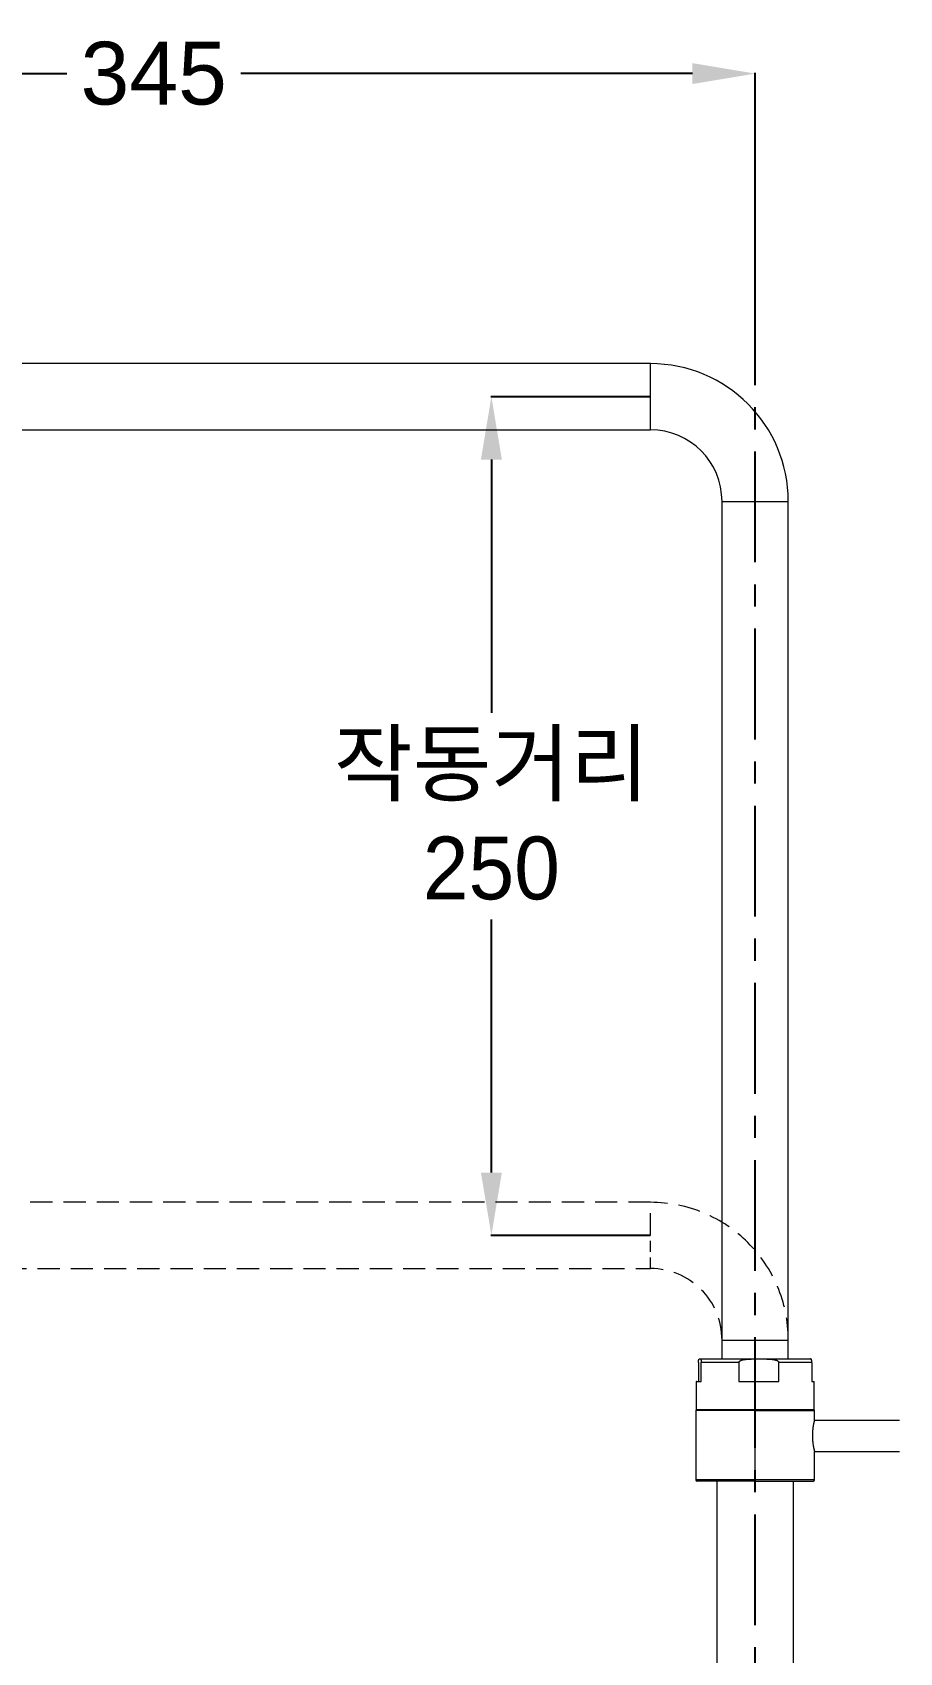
# Model space of a CAD drawing. Header units: millimetres. Extents: x 11618 to 13994, y -5897 to -2537.
# Drawn here: x 13266.2 to 13514.8, y -3859.3 to -3394.7 of the extents above; entities that cross this region are included whole.
import ezdxf

# ---------------------------------------------------------------- set-up
doc = ezdxf.new("R2010")
doc.units = ezdxf.units.MM
for name, pattern in [('CENTERX2', [101.6, 63.5, -12.7, 12.7, -12.7]), ('HIDDEN', [9.525, 6.35, -3.175]), ('HIDDEN2', [4.7625, 3.175, -1.5875])]:
    doc.linetypes.add(name, pattern=pattern)
doc.layers.add('CENTER', color=1, linetype='CENTERX2')
doc.layers.add('DIM', color=3, linetype='Continuous', lineweight=13)
doc.layers.add('HIDDEN', color=252, linetype='HIDDEN2', lineweight=13)
doc.styles.get("Standard").update_dxf_attribs({"font": 'arial.ttf'})
doc.dimstyles.get("Standard").update_dxf_attribs({"dimtxt": 0.18, "dimasz": 0.18, "dimexe": 0.18, "dimexo": 0.0625, "dimgap": 0.09, "dimtad": 0, "dimtih": 1, "dimtoh": 1, "dimdec": 1, "dimdsep": 46, "dimtxsty": 'Standard', "dimcen": 0.09, "dimadec": 0, "dimazin": 0, "dimtfac": 1, "dimtdec": 1, "dimtofl": 0, "dimtmove": 0, "dimatfit": 3, "dimfxl": 1, "dimtolj": 1, "dimtzin": 0, "dimarcsym": 0})

# ---------------------------------------------------------------- blocks, each defined once
blk = doc.blocks.new('*D4')
at = {"layer": 'Defpoints', "color": 0, "transparency": 16777216}
for p in [(13397.77, -3499.21), (13443.39, -3499.21), (13443.39, -3739.71)]:
    blk.add_point(p, dxfattribs=at)
at = {"layer": 'DIM', "color": 0, "lineweight": -2, "transparency": 16777216}
for p, q in [((13443.33, -3499.21), (13397.59, -3499.21)), ((13397.77, -3517.21), (13397.77, -3589.82)), ((13397.77, -3721.71), (13397.77, -3649.1)), ((13443.33, -3739.71), (13397.59, -3739.71))]:
    blk.add_line(p, q, dxfattribs=at)
at = {"layer": 'DIM', "color": 0, "transparency": 16777216}
for points in [[(13394.77, -3517.21), (13400.77, -3517.21), (13397.77, -3499.21)], [(13394.77, -3721.71), (13400.77, -3721.71), (13397.77, -3739.71)]]:
    blk.add_solid(points, dxfattribs=at)
at = {"layer": 'DIM', "color": 3, "transparency": 16777216, "insert": (13397.77, -3619.46), "char_height": 18, "attachment_point": 5}
blk.add_mtext('\\A1;{\\fGulim|b0|i0|c129|p50;작동거리\\P250}', dxfattribs=at)
blk = doc.blocks.new('*D54')
at = {"layer": 'Defpoints', "color": 0, "transparency": 16777216}
for p in [(13128.55, -3406.54), (13128.55, -3469.4), (13473.39, -3469.4)]:
    blk.add_point(p, dxfattribs=at)
at = {"layer": 'DIM', "color": 0, "lineweight": -2, "transparency": 16777216}
for p, q in [((13128.55, -3469.34), (13128.55, -3406.36)), ((13146.55, -3406.54), (13276.03, -3406.54)), ((13455.39, -3406.54), (13325.92, -3406.54)), ((13473.39, -3469.34), (13473.39, -3406.36))]:
    blk.add_line(p, q, dxfattribs=at)
at = {"layer": 'DIM', "color": 0, "transparency": 16777216}
for points in [[(13146.55, -3403.54), (13146.55, -3409.54), (13128.55, -3406.54)], [(13455.39, -3403.54), (13455.39, -3409.54), (13473.39, -3406.54)]]:
    blk.add_solid(points, dxfattribs=at)
at = {"layer": 'DIM', "color": 0, "transparency": 16777216, "insert": (13300.97, -3406.54), "char_height": 18, "attachment_point": 5}
blk.add_mtext('\\A1;345', dxfattribs=at)

msp = doc.modelspace()

# ---------------------------------------------------------------- linework, layer by layer
at = {"linetype": 'Continuous', "lineweight": 13, "extrusion": (-1, -2.22045e-16, 0)}
for p, q in [((13443.39, -3489.71), (13153.39, -3489.71)), ((13443.39, -3499.21), (13443.39, -3489.71)), ((13443.39, -3508.71), (13443.39, -3499.21)), ((13463.89, -3529.21), (13482.89, -3529.21)), ((13463.89, -3769.71), (13482.89, -3769.71)), ((13468.75, -3776.14), (13457.91, -3776.14)), ((13489.64, -3776.14), (13480.17, -3776.14)), ((13456.53, -3789.64), (13456.53, -3781.64)), ((13473.39, -3789.94), (13456.39, -3789.94)), ((13473.39, -3789.94), (13473.39, -3789.64)), ((13473.39, -3809.84), (13473.39, -3789.94)), ((13473.39, -3789.94), (13490.39, -3789.94)), ((13473.39, -3809.84), (13456.39, -3809.84)), ((13490.39, -3809.84), (13473.39, -3809.84)), ((13473.39, -3810.14), (13473.39, -3809.84))]:
    msp.add_line(p, q, dxfattribs=at)
at = {"linetype": 'Continuous', "lineweight": 18, "extrusion": (-1, -2.22045e-16, 0)}
for p, q in [((13153.39, -3508.71), (13443.39, -3508.71)), ((13463.89, -3775.14), (13463.89, -3529.21)), ((13482.89, -3769.71), (13482.89, -3529.21)), ((13482.89, -3775.14), (13482.89, -3769.71)), ((13457.14, -3776.14), (13457.14, -3781.64)), ((13457.53, -3775.14), (13457.49, -3775.14)), ((13457.53, -3775.14), (13474.46, -3775.14)), ((13457.91, -3781.64), (13457.91, -3776.14)), ((13468.75, -3776.14), (13468.75, -3781.64)), ((13474.46, -3775.14), (13489.29, -3775.14)), ((13480.17, -3781.64), (13480.17, -3776.14)), ((13489.64, -3776.14), (13489.64, -3781.64)), ((13456.53, -3781.64), (13456.49, -3781.64)), ((13456.49, -3781.64), (13456.49, -3789.64)), ((13456.53, -3781.64), (13457.91, -3781.64)), ((13468.75, -3781.64), (13480.17, -3781.64)), ((13489.64, -3781.64), (13490.29, -3781.64)), ((13490.29, -3789.64), (13490.29, -3781.64)), ((13456.39, -3789.94), (13456.39, -3809.84)), ((13456.53, -3789.64), (13456.49, -3789.64)), ((13456.53, -3789.64), (13490.29, -3789.64)), ((13490.39, -3792.64), (13490.39, -3789.94)), ((13490.39, -3792.64), (13514.79, -3792.64)), ((13490.39, -3801.64), (13514.79, -3801.64)), ((13490.39, -3809.84), (13490.39, -3801.64)), ((13473.39, -3810.14), (13456.69, -3810.14)), ((13462.39, -3810.15), (13462.39, -4013.49)), ((13473.39, -3810.14), (13490.09, -3810.14)), ((13484.39, -4090.48), (13484.39, -3810.15))]:
    msp.add_line(p, q, dxfattribs=at)
at = {"linetype": 'Continuous', "lineweight": 18}
for centre, radius, start, end in [((13443.39, -3529.21), 39.5, 0, 90), ((13443.39, -3529.21), 20.5, 0, 90), ((13456.69, -3789.94), 0.3, 90, 180), ((13490.09, -3789.94), 0.3, 0, 90), ((13456.69, -3809.84), 0.3, 180, 270), ((13490.09, -3809.84), 0.3, 270, 0)]:
    msp.add_arc(centre, radius, start, end, dxfattribs=at)
for points, knots in [([(13457.14, -3776.14), (13457.14, -3776.11), (13457.14, -3776.08), (13457.14, -3776.04), (13457.14, -3776.03), (13457.15, -3776.01), (13457.15, -3776.01), (13457.15, -3775.98), (13457.15, -3775.97), (13457.15, -3775.93), (13457.15, -3775.9), (13457.15, -3775.85), (13457.15, -3775.83), (13457.16, -3775.79), (13457.16, -3775.77), (13457.16, -3775.74), (13457.16, -3775.73), (13457.16, -3775.71), (13457.16, -3775.7), (13457.17, -3775.66), (13457.17, -3775.63), (13457.18, -3775.57), (13457.18, -3775.55), (13457.19, -3775.5), (13457.2, -3775.48), (13457.2, -3775.44), (13457.21, -3775.42), (13457.22, -3775.39), (13457.22, -3775.38), (13457.23, -3775.34), (13457.24, -3775.31), (13457.26, -3775.27), (13457.27, -3775.26), (13457.28, -3775.23), (13457.29, -3775.22), (13457.31, -3775.2), (13457.32, -3775.19), (13457.33, -3775.17), (13457.34, -3775.17), (13457.36, -3775.16), (13457.37, -3775.16), (13457.39, -3775.15), (13457.41, -3775.14), (13457.44, -3775.14), (13457.48, -3775.14), (13457.51, -3775.14), (13457.53, -3775.14)], [0, 0, 0, 0, 0.015625, 0.015625, 0.019531, 0.019531, 0.023438, 0.023438, 0.03125, 0.03125, 0.046875, 0.046875, 0.0625, 0.0625, 0.078125, 0.078125, 0.085938, 0.085938, 0.09375, 0.09375, 0.125, 0.125, 0.15625, 0.15625, 0.1875, 0.1875, 0.21875, 0.21875, 0.25, 0.25, 0.3125, 0.3125, 0.375, 0.375, 0.4375, 0.4375, 0.5, 0.5, 0.5625, 0.5625, 0.625, 0.625, 0.75, 0.75, 0.875, 1, 1, 1, 1]), ([(13457.53, -3775.14), (13457.55, -3775.14), (13457.58, -3775.14), (13457.61, -3775.14), (13457.65, -3775.14), (13457.66, -3775.15), (13457.7, -3775.16), (13457.71, -3775.17), (13457.74, -3775.19), (13457.75, -3775.2), (13457.77, -3775.22), (13457.77, -3775.23), (13457.79, -3775.25), (13457.79, -3775.26), (13457.8, -3775.28), (13457.8, -3775.28), (13457.82, -3775.31), (13457.82, -3775.34), (13457.84, -3775.38), (13457.84, -3775.39), (13457.85, -3775.43), (13457.85, -3775.44), (13457.86, -3775.48), (13457.86, -3775.5), (13457.87, -3775.55), (13457.88, -3775.57), (13457.88, -3775.63), (13457.89, -3775.66), (13457.89, -3775.71), (13457.9, -3775.73), (13457.9, -3775.77), (13457.9, -3775.79), (13457.9, -3775.83), (13457.9, -3775.86), (13457.91, -3775.89), (13457.91, -3775.9), (13457.91, -3775.93), (13457.91, -3775.96), (13457.91, -3775.99), (13457.91, -3776.02), (13457.91, -3776.03), (13457.91, -3776.08), (13457.91, -3776.11), (13457.91, -3776.14)], [0, 0, 0, 0, 0.125, 0.25, 0.25, 0.375, 0.375, 0.5, 0.5, 0.5625, 0.5625, 0.625, 0.625, 0.65625, 0.65625, 0.6875, 0.6875, 0.75, 0.75, 0.78125, 0.78125, 0.8125, 0.8125, 0.84375, 0.84375, 0.875, 0.875, 0.90625, 0.90625, 0.921875, 0.921875, 0.9375, 0.9375, 0.953125, 0.953125, 0.960938, 0.960938, 0.96875, 0.976563, 0.976563, 0.984375, 0.984375, 1, 1, 1, 1]), ([(13468.75, -3776.14), (13468.75, -3776.11), (13468.75, -3776.08), (13468.76, -3776.04), (13468.76, -3776.03), (13468.77, -3776.01), (13468.77, -3776.01), (13468.78, -3775.98), (13468.79, -3775.97), (13468.81, -3775.93), (13468.83, -3775.9), (13468.87, -3775.85), (13468.89, -3775.83), (13468.94, -3775.79), (13468.96, -3775.77), (13469, -3775.74), (13469.01, -3775.73), (13469.04, -3775.71), (13469.05, -3775.7), (13469.12, -3775.66), (13469.18, -3775.63), (13469.29, -3775.57), (13469.35, -3775.55), (13469.47, -3775.5), (13469.53, -3775.48), (13469.65, -3775.44), (13469.71, -3775.42), (13469.83, -3775.39), (13469.89, -3775.38), (13470.08, -3775.34), (13470.2, -3775.31), (13470.45, -3775.27), (13470.57, -3775.26), (13470.82, -3775.23), (13470.94, -3775.22), (13471.19, -3775.2), (13471.32, -3775.19), (13471.57, -3775.17), (13471.69, -3775.17), (13471.95, -3775.16), (13472.07, -3775.16), (13472.45, -3775.15), (13472.7, -3775.14), (13473.2, -3775.14), (13473.71, -3775.14), (13474.21, -3775.14), (13474.46, -3775.14)], [0, 0, 0, 0, 0.015625, 0.015625, 0.019531, 0.019531, 0.023437, 0.023437, 0.03125, 0.03125, 0.046875, 0.046875, 0.0625, 0.0625, 0.078125, 0.078125, 0.085938, 0.085938, 0.09375, 0.09375, 0.125, 0.125, 0.15625, 0.15625, 0.1875, 0.1875, 0.21875, 0.21875, 0.25, 0.25, 0.3125, 0.3125, 0.375, 0.375, 0.4375, 0.4375, 0.5, 0.5, 0.5625, 0.5625, 0.625, 0.625, 0.75, 0.75, 0.875, 1, 1, 1, 1]), ([(13474.46, -3775.14), (13474.71, -3775.14), (13475.22, -3775.14), (13475.72, -3775.14), (13476.22, -3775.14), (13476.47, -3775.15), (13476.98, -3775.16), (13477.23, -3775.17), (13477.61, -3775.19), (13477.73, -3775.2), (13477.98, -3775.22), (13478.11, -3775.23), (13478.3, -3775.25), (13478.36, -3775.26), (13478.48, -3775.28), (13478.55, -3775.28), (13478.73, -3775.31), (13478.86, -3775.34), (13479.04, -3775.38), (13479.1, -3775.39), (13479.22, -3775.43), (13479.28, -3775.44), (13479.4, -3775.48), (13479.46, -3775.5), (13479.58, -3775.55), (13479.64, -3775.57), (13479.75, -3775.63), (13479.81, -3775.66), (13479.88, -3775.71), (13479.91, -3775.73), (13479.96, -3775.77), (13479.98, -3775.79), (13480.03, -3775.83), (13480.05, -3775.86), (13480.08, -3775.89), (13480.09, -3775.9), (13480.11, -3775.93), (13480.13, -3775.96), (13480.14, -3775.99), (13480.15, -3776.02), (13480.16, -3776.03), (13480.17, -3776.08), (13480.17, -3776.11), (13480.17, -3776.14)], [0, 0, 0, 0, 0.125, 0.25, 0.25, 0.375, 0.375, 0.5, 0.5, 0.5625, 0.5625, 0.625, 0.625, 0.65625, 0.65625, 0.6875, 0.6875, 0.75, 0.75, 0.78125, 0.78125, 0.8125, 0.8125, 0.84375, 0.84375, 0.875, 0.875, 0.90625, 0.90625, 0.921875, 0.921875, 0.9375, 0.9375, 0.953125, 0.953125, 0.960937, 0.960937, 0.96875, 0.976562, 0.976562, 0.984375, 0.984375, 1, 1, 1, 1]), ([(13489.64, -3776.14), (13489.64, -3776.11), (13489.64, -3776.08), (13489.64, -3776.04), (13489.64, -3776.03), (13489.64, -3776.01), (13489.64, -3776.01), (13489.64, -3775.98), (13489.64, -3775.97), (13489.64, -3775.93), (13489.64, -3775.9), (13489.63, -3775.85), (13489.63, -3775.83), (13489.63, -3775.79), (13489.63, -3775.77), (13489.62, -3775.74), (13489.62, -3775.73), (13489.62, -3775.71), (13489.62, -3775.7), (13489.62, -3775.66), (13489.61, -3775.63), (13489.6, -3775.57), (13489.6, -3775.55), (13489.59, -3775.5), (13489.59, -3775.48), (13489.58, -3775.44), (13489.58, -3775.42), (13489.57, -3775.39), (13489.56, -3775.38), (13489.55, -3775.34), (13489.54, -3775.31), (13489.53, -3775.27), (13489.52, -3775.26), (13489.5, -3775.23), (13489.49, -3775.22), (13489.48, -3775.2), (13489.47, -3775.19), (13489.45, -3775.17), (13489.44, -3775.17), (13489.43, -3775.16), (13489.42, -3775.16), (13489.39, -3775.15), (13489.37, -3775.14), (13489.34, -3775.14), (13489.31, -3775.14), (13489.27, -3775.14), (13489.26, -3775.14)], [0, 0, 0, 0, 0.015625, 0.015625, 0.019531, 0.019531, 0.023438, 0.023438, 0.03125, 0.03125, 0.046875, 0.046875, 0.0625, 0.0625, 0.078125, 0.078125, 0.085938, 0.085938, 0.09375, 0.09375, 0.125, 0.125, 0.15625, 0.15625, 0.1875, 0.1875, 0.21875, 0.21875, 0.25, 0.25, 0.3125, 0.3125, 0.375, 0.375, 0.4375, 0.4375, 0.5, 0.5, 0.5625, 0.5625, 0.625, 0.625, 0.75, 0.75, 0.875, 1, 1, 1, 1]), ([(13490.39, -3792.64), (13490.39, -3792.64), (13490.39, -3792.65), (13490.38, -3792.68), (13490.37, -3792.72), (13490.35, -3792.79), (13490.34, -3792.85), (13490.34, -3792.86), (13490.33, -3792.88), (13490.33, -3792.89), (13490.32, -3792.93), (13490.31, -3792.96), (13490.29, -3793.04), (13490.28, -3793.1), (13490.24, -3793.24), (13490.23, -3793.32), (13490.2, -3793.44), (13490.19, -3793.48), (13490.17, -3793.55), (13490.17, -3793.57), (13490.16, -3793.62), (13490.16, -3793.64), (13490.13, -3793.76), (13490.11, -3793.86), (13490.07, -3794.06), (13490.05, -3794.17), (13490.01, -3794.4), (13489.99, -3794.51), (13489.97, -3794.67), (13489.97, -3794.7), (13489.96, -3794.76), (13489.94, -3794.85), (13489.93, -3794.95), (13489.91, -3795.14), (13489.88, -3795.41), (13489.85, -3795.68), (13489.83, -3795.9), (13489.83, -3795.97), (13489.82, -3796.08), (13489.82, -3796.11), (13489.81, -3796.18), (13489.81, -3796.22), (13489.8, -3796.4), (13489.79, -3796.69), (13489.79, -3796.99), (13489.79, -3797.28), (13489.79, -3797.43), (13489.79, -3797.65), (13489.8, -3797.73), (13489.8, -3797.87), (13489.81, -3797.95), (13489.82, -3798.16), (13489.84, -3798.45), (13489.86, -3798.73), (13489.88, -3798.9), (13489.88, -3798.93), (13489.89, -3799), (13489.89, -3799.03), (13489.91, -3799.13), (13489.91, -3799.2), (13489.94, -3799.39), (13489.96, -3799.52), (13489.99, -3799.76), (13490.01, -3799.88), (13490.04, -3800.05), (13490.05, -3800.11), (13490.07, -3800.19), (13490.07, -3800.21), (13490.08, -3800.27), (13490.09, -3800.29), (13490.11, -3800.42), (13490.13, -3800.52), (13490.17, -3800.71), (13490.19, -3800.8), (13490.22, -3800.96), (13490.24, -3801.03), (13490.26, -3801.12), (13490.27, -3801.14), (13490.27, -3801.17), (13490.29, -3801.22), (13490.3, -3801.27), (13490.32, -3801.35), (13490.34, -3801.45), (13490.36, -3801.52), (13490.37, -3801.57), (13490.38, -3801.58), (13490.38, -3801.6), (13490.38, -3801.6), (13490.38, -3801.61), (13490.39, -3801.61), (13490.39, -3801.63), (13490.39, -3801.64), (13490.39, -3801.64)], [0, 0, 0, 0, 0.03125, 0.03125, 0.0625, 0.09375, 0.09375, 0.101563, 0.101563, 0.109375, 0.109375, 0.125, 0.125, 0.15625, 0.15625, 0.1875, 0.1875, 0.203125, 0.203125, 0.210938, 0.210938, 0.21875, 0.21875, 0.25, 0.25, 0.28125, 0.28125, 0.3125, 0.3125, 0.320313, 0.320313, 0.328125, 0.34375, 0.34375, 0.375, 0.40625, 0.40625, 0.421875, 0.421875, 0.429688, 0.429688, 0.4375, 0.4375, 0.46875, 0.5, 0.5, 0.53125, 0.53125, 0.546875, 0.546875, 0.5625, 0.5625, 0.59375, 0.625, 0.625, 0.632813, 0.632813, 0.640625, 0.640625, 0.65625, 0.65625, 0.6875, 0.6875, 0.71875, 0.71875, 0.734375, 0.734375, 0.742188, 0.742188, 0.75, 0.75, 0.78125, 0.78125, 0.8125, 0.8125, 0.84375, 0.84375, 0.851563, 0.851563, 0.859375, 0.875, 0.875, 0.90625, 0.9375, 0.9375, 0.953125, 0.953125, 0.960938, 0.960938, 0.96875, 0.96875, 1, 1, 1, 1])]:
    msp.add_open_spline(points, degree=3, knots=knots, dxfattribs=at)
at = {"layer": 'CENTER', "ltscale": 0.5}
msp.add_line((13473.39, -4715.06), (13473.39, -3469.4), dxfattribs=at)
at = {"layer": 'HIDDEN', "linetype": 'HIDDEN', "lineweight": 18, "extrusion": (-1, -2.22045e-16, 0)}
for p, q in [((13443.39, -3730.21), (13153.39, -3730.21)), ((13443.39, -3739.71), (13443.39, -3730.21)), ((13153.39, -3749.21), (13443.39, -3749.21))]:
    msp.add_line(p, q, dxfattribs=at)
at = {"layer": 'HIDDEN', "linetype": 'HIDDEN2', "lineweight": 18, "extrusion": (-1, -2.22045e-16, 0)}
for p, q in [((13443.39, -3749.21), (13443.39, -3739.71)), ((13463.89, -3775.14), (13463.89, -3769.71))]:
    msp.add_line(p, q, dxfattribs=at)
at = {"layer": 'HIDDEN', "linetype": 'HIDDEN', "lineweight": 18}
for radius in [39.5, 20.5]:
    msp.add_arc((13443.39, -3769.71), radius, 0, 90, dxfattribs=at)

# ---------------------------------------------------------------- dimensions: what is measured, and where the dimension line sits
at = {"layer": 'DIM', "color": 3}
dim = msp.add_linear_dim(base=(13128.55, -3406.54), p1=(13473.39, -3469.4), p2=(13128.55, -3469.4), text='345', dimstyle='Standard', override={"dimtxt": 18, "dimasz": 18, "dimgap": 5}, dxfattribs=at)
dim.commit()
dim.dimension.update_dxf_attribs({"geometry": '*D54', "text_midpoint": (13300.97, -3406.54)})
dim = msp.add_linear_dim(base=(13397.77, -3499.21), p1=(13443.39, -3739.71), p2=(13443.39, -3499.21), angle=90, text='{\\fGulim|b0|i0|c129|p50;작동거리\\P250}', dimstyle='Standard', override={"dimtxt": 18, "dimasz": 18, "dimgap": 5, "dimclrt": 3}, dxfattribs=at)
dim.commit()
dim.dimension.update_dxf_attribs({"geometry": '*D4', "text_midpoint": (13397.77, -3619.46), "dimtype": 160})

doc.saveas('drawing.dxf')
